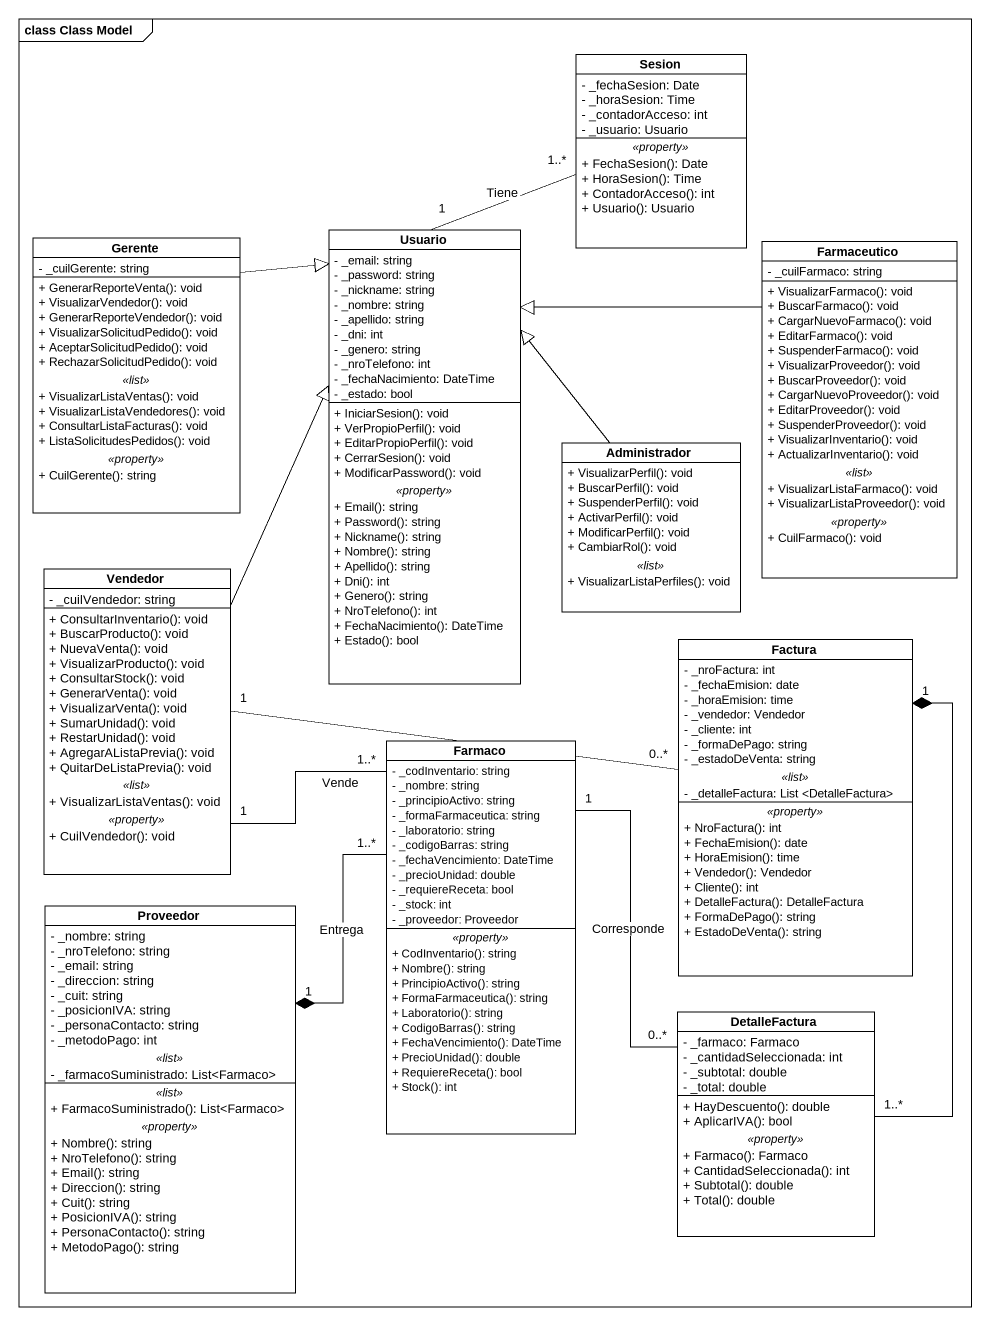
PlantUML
@startuml
mainframe class Class Model
hide circle
hide empty members
skinparam classAttributeIconSize 0
class Sesion {
  - _fechaSesion: Date
  - _horaSesion: Time
  - _contadorAcceso: int
  - _usuario: Usuario
  .. <<property>> ..
  + FechaSesion(): Date
  + HoraSesion(): Time
  + ContadorAcceso(): int
  + Usuario(): Usuario
}
class Gerente {
  - _cuilGerente: string
  --
  + GenerarReporteVenta(): void
  + VisualizarVendedor(): void
  + GenerarReporteVendedor(): void
  + VisualizarSolicitudPedido(): void
  + AceptarSolicitudPedido(): void
  + RechazarSolicitudPedido(): void
  .. <<list>> ..
  + VisualizarListaVentas(): void
  + VisualizarListaVendedores(): void
  + ConsultarListaFacturas(): void
  + ListaSolicitudesPedidos(): void
  .. <<property>> ..
  + CuilGerente(): string
}
class Usuario {
  - _email: string
  - _password: string
  - _nickname: string
  - _nombre: string
  - _apellido: string
  - _dni: int
  - _genero: string
  - _nroTelefono: int
  - _fechaNacimiento: DateTime
  - _estado: bool
  --
  + IniciarSesion(): void
  + VerPropioPerfil(): void
  + EditarPropioPerfil(): void
  + CerrarSesion(): void
  + ModificarPassword(): void
  .. <<property>> ..
  + Email(): string
  + Password(): string
  + Nickname(): string
  + Nombre(): string
  + Apellido(): string
  + Dni(): int
  + Genero(): string
  + NroTelefono(): int
  + FechaNacimiento(): DateTime
  + Estado(): bool
}
class Farmaceutico {
  - _cuilFarmaco: string
  --
  + VisualizarFarmaco(): void
  + BuscarFarmaco(): void
  + CargarNuevoFarmaco(): void
  + EditarFarmaco(): void
  + SuspenderFarmaco(): void
  + VisualizarProveedor(): void
  + BuscarProveedor(): void
  + CargarNuevoProveedor(): void
  + EditarProveedor(): void
  + SuspenderProveedor(): void
  + VisualizarInventario(): void
  + ActualizarInventario(): void
  .. <<list>> ..
  + VisualizarListaFarmaco(): void
  + VisualizarListaProveedor(): void
  .. <<property>> ..
  + CuilFarmaco(): void
}
class Administrador {
  + VisualizarPerfil(): void
  + BuscarPerfil(): void
  + SuspenderPerfil(): void
  + ActivarPerfil(): void
  + ModificarPerfil(): void
  + CambiarRol(): void
  .. <<list>> ..
  + VisualizarListaPerfiles(): void
}
class Vendedor {
  - _cuilVendedor: string
  --
  + ConsultarInventario(): void
  + BuscarProducto(): void
  + NuevaVenta(): void
  + VisualizarProducto(): void
  + ConsultarStock(): void
  + GenerarVenta(): void
  + VisualizarVenta(): void
  + SumarUnidad(): void
  + RestarUnidad(): void
  + AgregarAListaPrevia(): void
  + QuitarDeListaPrevia(): void
  .. <<list>> ..
  + VisualizarListaVentas(): void
  .. <<property>> ..
  + CuilVendedor(): void
}
class Factura {
  - _nroFactura: int
  - _fechaEmision: date
  - _horaEmision: time
  - _vendedor: Vendedor
  - _cliente: int
  - _formaDePago: string
  - _estadoDeVenta: string
  .. <<list>> ..
  - _detalleFactura: List <DetalleFactura>
  .. <<property>> ..
  + NroFactura(): int
  + FechaEmision(): date
  + HoraEmision(): time
  + Vendedor(): Vendedor
  + Cliente(): int
  + DetalleFactura(): DetalleFactura
  + FormaDePago(): string
  + EstadoDeVenta(): string
}
class Farmaco {
  - _codInventario: string
  - _nombre: string
  - _principioActivo: string
  - _formaFarmaceutica: string
  - _laboratorio: string
  - _codigoBarras: string
  - _fechaVencimiento: DateTime
  - _precioUnidad: double
  - _requiereReceta: bool
  - _stock: int
  - _proveedor: Proveedor
  .. <<property>> ..
  + CodInventario(): string
  + Nombre(): string
  + PrincipioActivo(): string
  + FormaFarmaceutica(): string
  + Laboratorio(): string
  + CodigoBarras(): string
  + FechaVencimiento(): DateTime
  + PrecioUnidad(): double
  + RequiereReceta(): bool
  + Stock(): int
}
class Proveedor {
  - _nombre: string
  - _nroTelefono: string
  - _email: string
  - _direccion: string
  - _cuit: string
  - _posicionIVA: string
  - _personaContacto: string
  - _metodoPago: int
  .. <<list>> ..
  - _farmacoSuministrado: List<Farmaco>
  .. <<list>> ..
  + FarmacoSuministrado(): List<Farmaco>
  .. <<property>> ..
  + Nombre(): string
  + NroTelefono(): string
  + Email(): string
  + Direccion(): string
  + Cuit(): string
  + PosicionIVA(): string
  + PersonaContacto(): string
  + MetodoPago(): string
}
class DetalleFactura {
  - _farmaco: Farmaco
  - _cantidadSeleccionada: int
  - _subtotal: double
  - _total: double
  --
  + HayDescuento(): double
  + AplicarIVA(): bool
  .. <<property>> ..
  + Farmaco(): Farmaco
  + CantidadSeleccionada(): int
  + Subtotal(): double
  + Total(): double
}
Gerente -right-|> Usuario
Usuario "1" -up- "1..*" Sesion : Tiene
Farmaceutico -left-|> Usuario
Administrador -left-|> Usuario
Vendedor -up-|> Usuario
Vendedor "1" -right- "0..*" Factura
Vendedor "1" -- "1..*" Farmaco : Vende
Farmaco "1..*" -left-* "1" Proveedor : Entrega
Farmaco "1" -- "0..*" DetalleFactura : Corresponde
DetalleFactura "1..*" -up-* "1" Factura
@enduml
